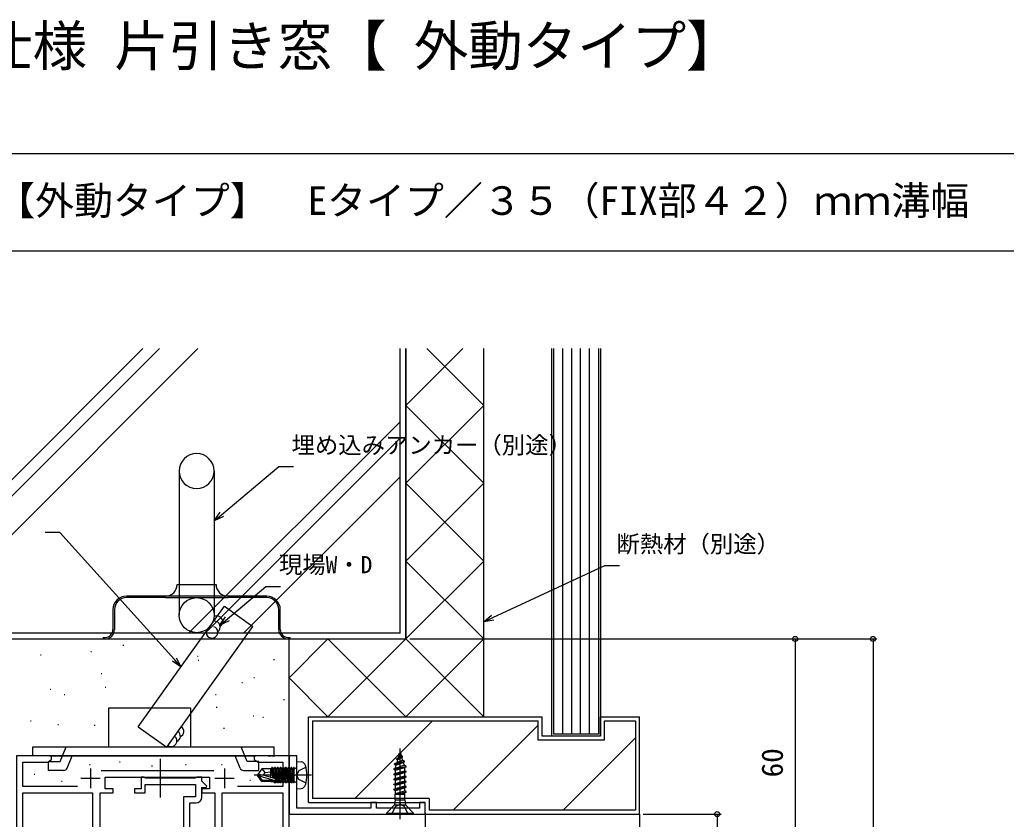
# Model space of a CAD drawing. Units: millimetres, scale not verified. Extents: x -437 to 438, y -681 to 678.
# Drawn here: x -252.8 to 0.6, y 473.1 to 678.5 of the extents above; entities that cross this region are included whole.
import ezdxf
from ezdxf.enums import TextEntityAlignment as Align

# ---------------------------------------------------------------- set-up
doc = ezdxf.new("R2010")
doc.units = ezdxf.units.MM
doc.header["$LTSCALE"] = 4
for name, color, linetype in [('0-2_USER1', 3, 'Continuous'), ('0-3_YKK_11', 7, 'Continuous'), ('0-4_YKK_12', 2, 'Continuous'), ('0-5_YKK_13', 4, 'Continuous'), ('0-6_YKK_D', 6, 'Continuous'), ('0-7_YKK_ZWAK', 7, 'Continuous'), ('0-8_YSS_K', 3, 'Continuous'), ('0-9_YSS_KE', 3, 'Continuous')]:
    doc.layers.add(name, color=color, linetype=linetype)
doc.styles.add('ＭＳ ゴシック', font='')
doc.styles.get('ＭＳ ゴシック').set_extended_font_data('MS Gothic')

msp = doc.modelspace()

# ---------------------------------------------------------------- linework, layer by layer
at = {"layer": '0-3_YKK_11'}
for p, q in [((-234.606, 486.101), (-234.606, 481.101)), ((-202.904, 485.531), (-231.914, 485.531)), ((-200.206, 486.101), (-200.206, 481.101)), ((-237.106, 483.601), (-232.106, 483.601)), ((-202.706, 483.601), (-197.706, 483.601))]:
    msp.add_line(p, q, dxfattribs=at)
for points in [[(-237.956, 481.531), (-251.976, 481.531), (-251.976, 487.771), (-245.697, 487.771), (-244.606, 488.401), (-244.606, 489.401), (-253.606, 489.401), (-253.606, 459.401)], [(-183.606, 459.401), (-183.606, 489.401), (-187.148, 489.401), (-187.331, 489.281), (-187.881, 489.281), (-188.064, 489.401), (-188.148, 489.401), (-188.331, 489.281), (-188.881, 489.281), (-189.064, 489.401), (-192.606, 489.401), (-192.606, 488.401)], [(-192.606, 488.401), (-191.515, 487.771), (-185.236, 487.771), (-185.236, 481.531), (-196.856, 481.531)], [(-232.156, 459.401), (-232.156, 479.901), (-228.806, 479.901), (-228.806, 480.901), (-230.806, 480.901), (-230.806, 483.901), (-204.006, 483.901), (-204.006, 480.901), (-206.006, 480.901), (-206.006, 479.901), (-202.656, 479.901), (-202.656, 459.401)], [(-206.006, 478.771), (-206.006, 481.201), (-204.93, 481.201), (-204.77, 481.589), (-206.006, 482.825), (-206.006, 483.901), (-207.336, 483.901), (-207.611, 483.721), (-207.794, 483.601), (-220.448, 483.601), (-220.631, 483.721), (-220.906, 483.901), (-221.606, 483.901), (-221.606, 480.901), (-223.306, 480.901), (-223.306, 479.901), (-220.606, 479.901), (-220.606, 482.001), (-207.606, 482.001), (-207.606, 478.871), (-210.706, 478.871), (-210.706, 448.901)], [(-251.976, 459.401), (-251.976, 479.901), (-234.056, 479.901), (-234.056, 459.401)], [(-200.756, 459.401), (-200.756, 479.901), (-185.236, 479.901), (-185.236, 459.401)], [(-203.256, 453.201), (-208.706, 453.201), (-208.706, 458.801), (-206.206, 458.801), (-206.206, 461.101), (-207.006, 461.101), (-207.006, 460.001), (-208.906, 460.001), (-208.906, 465.201), (-207.006, 465.201), (-207.006, 464.101), (-206.206, 464.101), (-206.206, 466.401), (-209.106, 466.401), (-209.106, 477.271), (-207.506, 477.271)]]:
    msp.add_lwpolyline(points, dxfattribs=at)
msp.add_lwpolyline([(-183.606, 474.401), (-148.606, 474.401), (-148.606, 477.401), (-150.106, 477.401), (-150.106, 475.901), (-161.106, 475.901), (-161.106, 477.401), (-162.606, 477.401), (-162.606, 475.901), (-181.606, 475.901), (-181.606, 489.401), (-183.606, 489.401), (-183.606, 475.901)], close=True, dxfattribs=at)
msp.add_arc((-207.506, 478.771), 1.5, 270.00001, 359.99999, dxfattribs=at)
at = {"layer": '0-4_YKK_12'}
for p, q in [((-245.106, 489.401), (-192.106, 489.401)), ((-148.606, 474.701), (-148.606, 454.401))]:
    msp.add_line(p, q, dxfattribs=at)
at = {"layer": '0-5_YKK_13'}
for p, q in [((-211.856, 562.502), (-211.856, 525.502)), ((-202.856, 562.502), (-202.856, 525.502)), ((-212.356, 533.402), (-202.356, 533.402)), ((-215.356, 530.402), (-225.356, 530.402)), ((-215.356, 530.002), (-225.356, 530.002)), ((-199.356, 530.402), (-215.356, 530.402)), ((-215.356, 530.002), (-199.356, 530.002)), ((-189.356, 530.402), (-199.356, 530.402)), ((-189.356, 530.002), (-199.356, 530.002)), ((-228.856, 526.902), (-228.856, 521.802)), ((-228.456, 526.902), (-228.456, 521.802)), ((-186.256, 521.802), (-186.256, 526.902)), ((-185.856, 521.802), (-185.856, 526.902)), ((-231.356, 519.802), (-231.356, 519.402)), ((-231.356, 519.802), (-230.856, 519.802)), ((-183.856, 519.802), (-183.356, 519.802)), ((-183.356, 519.402), (-183.356, 519.802)), ((-231.356, 519.402), (-230.856, 519.402)), ((-230.856, 519.402), (-183.856, 519.402)), ((-183.856, 519.402), (-183.356, 519.402)), ((-208.902, 501.701), (-208.902, 491.701)), ((-208.902, 501.701), (-208.902, 491.701)), ((-241.796, 489.401), (-240.867, 491.701)), ((-241.796, 489.401), (-240.867, 491.701)), ((-195.008, 489.401), (-195.937, 491.701)), ((-195.008, 489.401), (-195.937, 491.701)), ((-187.402, 489.401), (-187.402, 491.701)), ((-187.402, 489.401), (-187.402, 491.701)), ((-187.402, 489.401), (-249.402, 489.401)), ((-187.402, 489.401), (-249.402, 489.401)), ((-240.598, 486.226), (-239.315, 489.401)), ((-240.598, 486.226), (-239.315, 489.401)), ((-196.206, 486.226), (-197.489, 489.401)), ((-196.206, 486.226), (-197.489, 489.401)), ((-156.006, 488.601), (-154.456, 489.251)), ((-154.456, 489.151), (-156.006, 488.501)), ((-155.307, 489.744), (-155.581, 488.846)), ((-155.581, 488.846), (-154.818, 489.46)), ((-155.406, 489.901), (-155.246, 489.943)), ((-155.406, 489.801), (-155.277, 489.841)), ((-155.406, 489.801), (-155.307, 489.744)), ((-155.106, 490.401), (-155.307, 489.744)), ((-155.106, 473.074), (-155.106, 491.235)), ((-155.106, 490.401), (-154.818, 489.46)), ((-154.456, 489.251), (-154.818, 489.46)), ((-154.456, 489.151), (-154.684, 489.019)), ((-154.456, 489.151), (-154.456, 489.251)), ((-216.706, 488.589), (-216.706, 478.673)), ((-181.606, 487.901), (-180.487, 487.803)), ((-181.606, 480.901), (-181.606, 487.901)), ((-156.656, 486.001), (-153.556, 486.651)), ((-153.956, 487.951), (-156.506, 487.301)), ((-156.506, 487.201), (-153.956, 487.851)), ((-156.506, 487.201), (-156.148, 486.994)), ((-156.148, 486.994), (-156.306, 486.476)), ((-156.306, 486.203), (-154.046, 486.934)), ((-156.148, 486.994), (-154.271, 487.669)), ((-156.006, 488.501), (-155.735, 488.344)), ((-155.735, 488.344), (-155.957, 487.618)), ((-155.957, 487.618), (-154.443, 488.232)), ((-155.735, 488.344), (-154.684, 489.019)), ((-154.684, 489.019), (-154.443, 488.232)), ((-153.956, 487.951), (-154.443, 488.232)), ((-153.956, 487.851), (-154.271, 487.669)), ((-154.271, 487.669), (-154.046, 486.934)), ((-153.556, 486.651), (-154.046, 486.934)), ((-153.956, 487.851), (-153.956, 487.951)), ((-153.556, 486.551), (-153.556, 486.651)), ((-241.525, 485.601), (-245.402, 485.601)), ((-241.525, 485.601), (-245.402, 485.601)), ((-177.853, 484.401), (-192.536, 484.401)), ((-190.594, 486.051), (-191.606, 484.551)), ((-190.1, 484.401), (-191.606, 484.551)), ((-191.606, 484.251), (-191.606, 484.551)), ((-190.1, 484.401), (-191.606, 484.401)), ((-190.594, 482.751), (-191.606, 484.251)), ((-191.244, 484.251), (-191.606, 484.251)), ((-190.401, 483.051), (-191.244, 484.251)), ((-188.306, 486.051), (-190.594, 486.051)), ((-189.706, 485.101), (-190.518, 486.051)), ((-190.1, 484.401), (-187.199, 483.541)), ((-188.306, 483.869), (-188.306, 486.051)), ((-188.3, 486.001), (-188.212, 486.001)), ((-187.993, 486.38), (-188.212, 486.001)), ((-187.707, 483.692), (-188.212, 486.001)), ((-187.819, 486.38), (-187.993, 486.38)), ((-187.993, 486.38), (-187.507, 483.633)), ((-187.819, 486.38), (-187.6, 486.001)), ((-187.323, 483.578), (-187.819, 486.38)), ((-187.6, 486.001), (-187.512, 486.001)), ((-187.6, 486.001), (-186.9, 482.801)), ((-187.293, 486.38), (-187.512, 486.001)), ((-186.812, 482.801), (-187.512, 486.001)), ((-187.119, 486.38), (-187.293, 486.38)), ((-187.293, 486.38), (-186.593, 482.422)), ((-187.119, 486.38), (-186.9, 486.001)), ((-186.419, 482.422), (-187.119, 486.38)), ((-186.9, 486.001), (-186.812, 486.001)), ((-186.9, 486.001), (-186.2, 482.801)), ((-186.593, 486.38), (-186.812, 486.001)), ((-186.112, 482.801), (-186.812, 486.001)), ((-186.419, 486.38), (-186.593, 486.38)), ((-186.593, 486.38), (-185.893, 482.422)), ((-186.419, 486.38), (-186.2, 486.001)), ((-185.719, 482.422), (-186.419, 486.38)), ((-186.2, 486.001), (-186.112, 486.001)), ((-186.2, 486.001), (-185.5, 482.801)), ((-185.893, 486.38), (-186.112, 486.001)), ((-185.412, 482.801), (-186.112, 486.001)), ((-185.719, 486.38), (-185.893, 486.38)), ((-185.893, 486.38), (-185.193, 482.422)), ((-185.719, 486.38), (-185.5, 486.001)), ((-185.019, 482.422), (-185.719, 486.38)), ((-185.5, 486.001), (-185.412, 486.001)), ((-185.5, 486.001), (-184.8, 482.801)), ((-185.193, 486.38), (-185.412, 486.001)), ((-184.712, 482.801), (-185.412, 486.001)), ((-185.019, 486.38), (-185.193, 486.38)), ((-185.193, 486.38), (-184.493, 482.422)), ((-185.019, 486.38), (-184.8, 486.001)), ((-184.319, 482.422), (-185.019, 486.38)), ((-184.8, 486.001), (-184.712, 486.001)), ((-184.8, 486.001), (-184.1, 482.801)), ((-184.493, 486.38), (-184.712, 486.001)), ((-184.1, 486.001), (-184.012, 486.001)), ((-183.793, 486.38), (-184.012, 486.001)), ((-183.312, 482.801), (-184.012, 486.001)), ((-183.793, 486.38), (-183.093, 482.422)), ((-183.619, 486.38), (-183.793, 486.38)), ((-183.4, 486.001), (-182.7, 482.801)), ((-183.4, 486.001), (-183.312, 486.001)), ((-183.093, 486.38), (-183.312, 486.001)), ((-182.612, 482.801), (-183.312, 486.001)), ((-183.093, 486.38), (-182.393, 482.422)), ((-182.7, 486.001), (-182.612, 486.001)), ((-182.393, 486.38), (-182.612, 486.001)), ((-182.306, 484.601), (-182.612, 486.001)), ((-182.306, 482.422), (-182.306, 486.38)), ((-182.106, 486.131), (-182.306, 486.131)), ((-156.656, 485.901), (-153.556, 486.551)), ((-156.656, 485.901), (-156.306, 485.699)), ((-156.656, 484.701), (-153.556, 485.351)), ((-156.656, 484.601), (-153.556, 485.251)), ((-156.656, 484.601), (-156.306, 484.399)), ((-156.656, 483.401), (-153.556, 484.051)), ((-156.306, 486.203), (-156.306, 486.476)), ((-156.306, 485.699), (-153.906, 486.349)), ((-156.306, 484.903), (-156.306, 485.699)), ((-156.306, 484.903), (-153.906, 485.553)), ((-156.306, 484.399), (-153.906, 485.049)), ((-156.306, 483.603), (-156.306, 484.399)), ((-156.306, 483.603), (-153.906, 484.253)), ((-153.556, 486.551), (-153.906, 486.349)), ((-153.906, 485.553), (-153.906, 486.349)), ((-153.556, 485.351), (-153.906, 485.553)), ((-153.556, 485.251), (-153.906, 485.049)), ((-153.906, 484.253), (-153.906, 485.049)), ((-153.556, 484.051), (-153.906, 484.253)), ((-153.556, 485.251), (-153.556, 485.351)), ((-153.556, 483.951), (-153.556, 484.051)), ((-188.306, 482.751), (-188.306, 483.051)), ((-188.306, 482.801), (-187.512, 482.801)), ((-187.405, 483.051), (-187.293, 482.422)), ((-187.119, 482.422), (-187.293, 482.422)), ((-187.119, 482.422), (-187.23, 483.052)), ((-187.119, 482.422), (-186.9, 482.801)), ((-186.9, 482.801), (-186.812, 482.801)), ((-186.593, 482.422), (-186.812, 482.801)), ((-186.419, 482.422), (-186.593, 482.422)), ((-186.419, 482.422), (-186.2, 482.801)), ((-186.2, 482.801), (-186.112, 482.801)), ((-185.893, 482.422), (-186.112, 482.801)), ((-185.719, 482.422), (-185.893, 482.422)), ((-185.719, 482.422), (-185.5, 482.801)), ((-185.5, 482.801), (-185.412, 482.801)), ((-185.193, 482.422), (-185.412, 482.801)), ((-185.019, 482.422), (-185.193, 482.422)), ((-185.019, 482.422), (-184.8, 482.801)), ((-184.8, 482.801), (-184.712, 482.801)), ((-184.493, 482.422), (-184.712, 482.801)), ((-184.319, 482.422), (-184.493, 482.422)), ((-184.319, 482.422), (-184.1, 482.801)), ((-184.1, 482.801), (-184.012, 482.801)), ((-183.619, 482.422), (-183.4, 482.801)), ((-183.4, 482.801), (-183.312, 482.801)), ((-183.093, 482.422), (-183.312, 482.801)), ((-182.919, 482.422), (-183.093, 482.422)), ((-182.919, 482.422), (-182.7, 482.801)), ((-182.7, 482.801), (-182.612, 482.801)), ((-182.393, 482.422), (-182.612, 482.801)), ((-182.306, 482.422), (-182.393, 482.422)), ((-182.106, 482.671), (-182.306, 482.671)), ((-156.656, 483.301), (-153.556, 483.951)), ((-156.656, 483.301), (-156.306, 483.099)), ((-156.656, 482.101), (-153.556, 482.751)), ((-156.656, 482.001), (-153.556, 482.651)), ((-156.656, 482.001), (-156.306, 481.799)), ((-156.306, 483.099), (-153.906, 483.749)), ((-156.306, 482.303), (-156.306, 483.099)), ((-156.306, 482.303), (-153.906, 482.953)), ((-156.306, 481.799), (-153.906, 482.449)), ((-156.306, 481.003), (-156.306, 481.799)), ((-156.306, 481.003), (-153.906, 481.653)), ((-153.556, 483.951), (-153.906, 483.749)), ((-153.906, 482.953), (-153.906, 483.749)), ((-153.556, 482.751), (-153.906, 482.953)), ((-153.556, 482.651), (-153.906, 482.449)), ((-153.906, 481.653), (-153.906, 482.449)), ((-153.556, 481.451), (-153.906, 481.653)), ((-153.556, 482.651), (-153.556, 482.751)), ((-181.606, 480.901), (-180.487, 480.999)), ((-156.656, 480.801), (-153.556, 481.451)), ((-156.656, 480.701), (-153.556, 481.351)), ((-156.656, 480.701), (-156.306, 480.499)), ((-156.381, 479.468), (-153.556, 480.151)), ((-156.381, 479.468), (-153.556, 480.051)), ((-156.381, 479.468), (-156.306, 479.703)), ((-156.381, 478.101), (-156.381, 479.468)), ((-153.831, 479.401), (-156.381, 479.401)), ((-156.306, 480.499), (-153.906, 481.149)), ((-156.306, 479.703), (-156.306, 480.499)), ((-156.306, 479.703), (-153.906, 480.353)), ((-155.56, 479.401), (-153.906, 479.849)), ((-153.556, 481.351), (-153.906, 481.149)), ((-153.906, 480.353), (-153.906, 481.149)), ((-153.556, 480.151), (-153.906, 480.353)), ((-153.556, 480.051), (-153.906, 479.849)), ((-153.906, 479.451), (-153.906, 479.849)), ((-153.831, 478.101), (-153.831, 479.401)), ((-153.556, 481.351), (-153.556, 481.451)), ((-153.556, 480.051), (-153.556, 480.151)), ((-156.506, 476.766), (-158.606, 474.666)), ((-156.381, 478.101), (-156.506, 476.766)), ((-156.506, 476.766), (-153.706, 476.766)), ((-156.381, 478.101), (-153.831, 478.101)), ((-153.831, 478.101), (-153.706, 476.766)), ((-153.706, 476.766), (-151.606, 474.666)), ((-158.606, 474.666), (-151.606, 474.666))]:
    msp.add_line(p, q, dxfattribs=at)
for points in [[(-229.902, 491.701), (-229.902, 501.701), (-208.902, 501.701)], [(-229.902, 491.701), (-229.902, 501.701), (-208.902, 501.701)], [(-249.402, 489.401), (-249.402, 491.701), (-187.402, 491.701)], [(-249.402, 489.401), (-249.402, 491.701), (-187.402, 491.701)], [(-245.402, 485.601), (-245.402, 487.901), (-242.402, 487.901), (-241.796, 489.401)], [(-245.402, 485.601), (-245.402, 487.901), (-242.402, 487.901), (-241.796, 489.401)], [(-195.279, 485.601), (-191.402, 485.601), (-191.402, 487.901), (-194.402, 487.901), (-195.008, 489.401)], [(-195.279, 485.601), (-191.402, 485.601), (-191.402, 487.901), (-194.402, 487.901), (-195.008, 489.401)], [(-155.406, 489.801), (-155.406, 489.901), (-155.227, 490.004)], [(-156.506, 487.201), (-156.506, 487.301), (-155.957, 487.618)], [(-156.006, 488.501), (-156.006, 488.601), (-155.581, 488.846)], [(-191.244, 484.251), (-187.254, 483.051), (-190.401, 483.051)], [(-190.207, 484.401), (-189.706, 485.101), (-188.306, 485.241)], [(-183.619, 482.422), (-183.793, 482.422), (-184.012, 482.801), (-184.712, 486.001)], [(-183.619, 482.422), (-184.319, 486.38), (-184.493, 486.38), (-183.793, 482.422)], [(-184.319, 486.38), (-184.1, 486.001), (-183.4, 482.801)], [(-182.919, 482.422), (-183.619, 486.38), (-183.4, 486.001)], [(-182.306, 482.915), (-182.919, 486.38), (-183.093, 486.38)], [(-182.919, 486.38), (-182.7, 486.001), (-182.306, 484.2)], [(-182.306, 486.38), (-182.393, 486.38), (-182.306, 485.886)], [(-179.243, 486.451), (-181.058, 485.546), (-181.667, 484.401)], [(-179.243, 482.351), (-181.058, 483.256), (-181.667, 484.401)], [(-156.656, 485.901), (-156.656, 486.001), (-156.306, 486.203)], [(-156.656, 484.601), (-156.656, 484.701), (-156.306, 484.903)], [(-188.306, 482.751), (-190.594, 482.751), (-190.401, 483.051)], [(-187.293, 482.422), (-187.512, 482.801), (-187.567, 483.051)], [(-156.656, 483.301), (-156.656, 483.401), (-156.306, 483.603)], [(-156.656, 482.001), (-156.656, 482.101), (-156.306, 482.303)], [(-156.656, 480.701), (-156.656, 480.801), (-156.306, 481.003)], [(-153.831, 479.401), (-153.906, 479.451), (-155.56, 479.401)], [(-157.206, 474.401), (-156.236, 476.363), (-155.106, 476.964)], [(-153.006, 474.401), (-153.976, 476.363), (-155.106, 476.964)], [(-158.606, 474.666), (-158.606, 474.401), (-151.606, 474.401), (-151.606, 474.666)]]:
    msp.add_lwpolyline(points, dxfattribs=at)
msp.add_circle((-207.356, 525.502), 4.5, dxfattribs=at)
for centre, radius, start, end in [((-207.356, 562.502), 4.5, 0, 180), ((-207.356, 562.502), 4.5, 180, 0), ((-215.356, 533.402), 3, 270, 0), ((-199.356, 533.402), 3, 180, 270), ((-225.356, 526.902), 3.5, 90, 180), ((-225.356, 526.902), 3.1, 90, 180), ((-189.356, 526.902), 3.5, 0, 90), ((-189.356, 526.902), 3.1, 0, 90), ((-230.856, 521.802), 2.4, 270, 0), ((-230.856, 521.802), 2, 270, 0), ((-183.856, 521.802), 2.4, 180, 270), ((-183.856, 521.802), 2, 180, 270), ((-182.106, 486.631), 0.5, 270, 0), ((-180.6, 486.508), 1.3, 15.88085, 85), ((-188.006, 484.401), 9, 344.11915, 15.88085), ((-241.525, 486.601), 1, 270.00087, 338.00572), ((-241.525, 486.601), 1, 270.00087, 338.00572), ((-195.279, 486.601), 1, 201.99428, 269.99913), ((-195.279, 486.601), 1, 201.99428, 269.99913), ((-187.254, 483.299), 0.248, 270, 77.19096), ((-182.106, 482.171), 0.5, 0, 90), ((-180.6, 482.294), 1.3, 275, 344.11915)]:
    msp.add_arc(centre, radius, start, end, dxfattribs=at)
at = {"layer": '0-6_YKK_D'}
for p, q in [((-152.606, 519.402), (-52.607, 519.402)), ((-152.606, 519.402), (-32.607, 519.402)), ((-53.607, 519.402), (-53.607, 459.401)), ((-33.607, 519.402), (-33.607, -130.599)), ((-92.607, 474.401), (-72.607, 474.401)), ((-73.607, 474.401), (-73.607, 459.401))]:
    msp.add_line(p, q, dxfattribs=at)
for points in [[(-202.856, 549.765), (-200.903, 551.404), (-186.242, 563.706), (-182.442, 563.706)], [(-200.464, 550.881), (-202.856, 549.765), (-201.342, 551.928)], [(-211.366, 512.219), (-213.072, 514.114), (-242.449, 546.74), (-246.249, 546.74)], [(-133.606, 523.787), (-131.295, 524.865), (-102.524, 538.281), (-98.724, 538.281)], [(-201.412, 522.942), (-199.458, 524.581), (-189.592, 532.86), (-185.792, 532.86)], [(-199.019, 524.058), (-201.412, 522.942), (-199.897, 525.104)], [(-131.007, 524.245), (-133.606, 523.787), (-131.584, 525.484)], [(-212.565, 514.572), (-211.366, 512.219), (-213.58, 513.657)]]:
    msp.add_lwpolyline(points, dxfattribs=at)
for centre in [(-53.607, 519.402), (-33.607, 519.402), (-73.607, 474.401)]:
    msp.add_circle(centre, 0.637, dxfattribs=at)
at = {"layer": '0-7_YKK_ZWAK'}
for p, q in [((438.2, 644), (-436.8, 644)), ((438.2, 619), (-436.8, 619))]:
    msp.add_line(p, q, dxfattribs=at)
at = {"layer": '0-8_YSS_K'}
for p, q in [((-221.166, 594), (-302.106, 513.059)), ((-216.923, 594), (-302.106, 508.817)), ((-207.024, 594), (-302.106, 498.917)), ((-155.106, 520.902), (-155.106, 594)), ((-153.606, 579.402), (-139.009, 594)), ((-133.606, 579.402), (-148.204, 594)), ((-113.307, 494.901), (-113.308, 594)), ((-111.007, 494.901), (-111.008, 594)), ((-108.707, 494.901), (-108.708, 594)), ((-106.407, 494.901), (-106.408, 594)), ((-133.606, 559.402), (-153.606, 579.402)), ((-153.606, 559.402), (-133.606, 579.402)), ((-155.106, 575.206), (-209.411, 520.902)), ((-155.106, 570.964), (-205.168, 520.902)), ((-155.106, 561.064), (-195.268, 520.902)), ((-133.606, 539.402), (-153.606, 559.402)), ((-153.606, 539.402), (-133.606, 559.402)), ((-153.606, 519.402), (-133.606, 539.402)), ((-133.606, 519.402), (-153.606, 539.402)), ((-200.214, 527.818), (-192.893, 522.584)), ((-215.043, 491.601), (-192.893, 522.584)), ((-155.106, 520.902), (-262.278, 520.902)), ((-226.275, 517.765), (-226.075, 517.765)), ((-183.606, 489.401), (-183.606, 519.402)), ((-183.606, 509.402), (-173.606, 519.402)), ((-173.607, 499.401), (-153.606, 519.402)), ((-153.605, 499.401), (-173.606, 519.402)), ((-153.608, 499.401), (-133.606, 519.402)), ((-133.606, 499.402), (-153.606, 519.402)), ((-247.448, 515.311), (-247.248, 515.311)), ((-234.526, 516.155), (-234.326, 516.155)), ((-207.157, 514.947), (-206.957, 514.947)), ((-206.978, 513.907), (-206.778, 513.907)), ((-187.562, 514.141), (-187.362, 514.141)), ((-231.909, 510.52), (-231.709, 510.52)), ((-192.667, 509.514), (-192.467, 509.514)), ((-173.605, 499.401), (-183.606, 509.402)), ((-230.839, 507.036), (-230.639, 507.036)), ((-195.75, 508.206), (-195.55, 508.206)), ((-244.99, 506.495), (-244.79, 506.495)), ((-241.366, 505.164), (-241.166, 505.164)), ((-202.528, 505.087), (-202.328, 505.087)), ((-202.3, 501.889), (-202.1, 501.889)), ((-185.02, 503.879), (-184.82, 503.879)), ((-192.869, 499.653), (-192.669, 499.653)), ((-190.369, 499.316), (-190.169, 499.316)), ((-250.021, 498.381), (-249.821, 498.381)), ((-243.003, 497.445), (-242.803, 497.445)), ((-233.646, 497.211), (-233.446, 497.211)), ((-222.365, 496.835), (-215.043, 491.601)), ((-177.606, 498.401), (-119.606, 498.401)), ((-177.606, 498.401), (-177.606, 478.401)), ((-166.743, 478.401), (-146.743, 498.401)), ((-141.459, 475.401), (-119.606, 497.254)), ((-119.606, 493.401), (-119.606, 498.401)), ((-102.606, 493.401), (-102.606, 498.401)), ((-102.606, 498.401), (-94.606, 498.401)), ((-94.606, 498.401), (-94.606, 475.401)), ((-200.428, 496.509), (-200.228, 496.509)), ((-102.606, 493.401), (-119.606, 493.401)), ((-113.175, 475.401), (-94.606, 493.969)), ((-234.872, 487.148), (-234.672, 487.148)), ((-227.152, 487.857), (-226.952, 487.857)), ((-218.9, 486.793), (-218.7, 486.793)), ((-210.205, 487.148), (-210.005, 487.148)), ((-200.977, 487.148), (-200.777, 487.148)), ((-249.069, 484.663), (-248.869, 484.663)), ((-188.022, 484.574), (-187.822, 484.574)), ((-242.059, 482.888), (-241.859, 482.888)), ((-193.701, 483.155), (-193.501, 483.155)), ((-147.606, 478.401), (-177.606, 478.401)), ((-147.606, 478.401), (-147.606, 475.401)), ((-94.606, 475.401), (-147.606, 475.401)), ((-93.607, 474.401), (-93.607, 219.401))]:
    msp.add_line(p, q, dxfattribs=at)
for points in [[(-103.608, 594), (-103.607, 494.401), (-116.107, 494.401), (-116.108, 594)], [(-104.108, 594), (-104.107, 494.901), (-115.607, 494.901), (-115.608, 594)], [(-222.365, 496.835), (-209.785, 514.431), (-200.214, 527.818)]]:
    msp.add_lwpolyline(points, dxfattribs=at)
for centre, start, end in [((-202.131, 523.81), 304.43628, 118.90478), ((-203.426, 521.104), 150.1514, 70.27066), ((-202.779, 522.457), 304.43628, 92.97159), ((-212.149, 495.649), 294.43687, 54.43687), ((-213.894, 493.208), 234.43687, 54.43687), ((-213.022, 494.428), 294.43687, 54.43687)]:
    msp.add_arc(centre, 1.5, start, end, dxfattribs=at)
at = {"layer": '0-9_YSS_KE'}
for p, q in [((-153.606, 519.402), (-153.606, 594)), ((-153.606, 594), (-153.606, 519.402)), ((-133.606, 499.401), (-133.606, 594)), ((-261.106, 519.402), (-153.606, 519.402)), ((-178.606, 499.401), (-118.606, 499.401)), ((-178.606, 477.401), (-178.606, 499.401)), ((-118.606, 494.401), (-118.606, 499.401)), ((-103.606, 499.401), (-93.606, 499.401)), ((-103.606, 494.401), (-103.606, 499.401)), ((-93.606, 474.401), (-93.606, 499.401)), ((-103.606, 494.401), (-118.606, 494.401)), ((-178.606, 477.401), (-148.606, 477.401)), ((-148.606, 474.401), (-148.606, 477.401)), ((-148.606, 474.401), (-93.606, 474.401))]:
    msp.add_line(p, q, dxfattribs=at)

# ---------------------------------------------------------------- texts
at = {"layer": '0-2_USER1', "style": 'ＭＳ ゴシック'}
for s, height, p in [('EXIMA31 1000Pa ガスケット仕様 片引き窓【 外動タイプ】', 10.26, (-438.149, 663.54)), ('片引き窓【外動タイプ】\u3000Eタイプ／３５（FIX部４２）ｍｍ溝幅', 7.331, (-298.822, 626.131))]:
    msp.add_text(s, height=height, dxfattribs=at).set_placement(p, align=Align.BOTTOM_LEFT)
at = {"layer": '0-6_YKK_D', "style": 'ＭＳ ゴシック'}
for s, p in [('埋め込みアンカー（別途）', (-182.954, 565.672)), ('断熱材（別途）', (-99.508, 540.281)), ('現場W・D', (-186.201, 534.962))]:
    msp.add_text(s, height=4.399, dxfattribs=at).set_placement(p, align=Align.BOTTOM_LEFT)
msp.add_text('60', height=5.499, rotation=90, dxfattribs=at).set_placement((-55.107, 483.84), align=Align.BOTTOM_LEFT)

doc.saveas('drawing.dxf')
